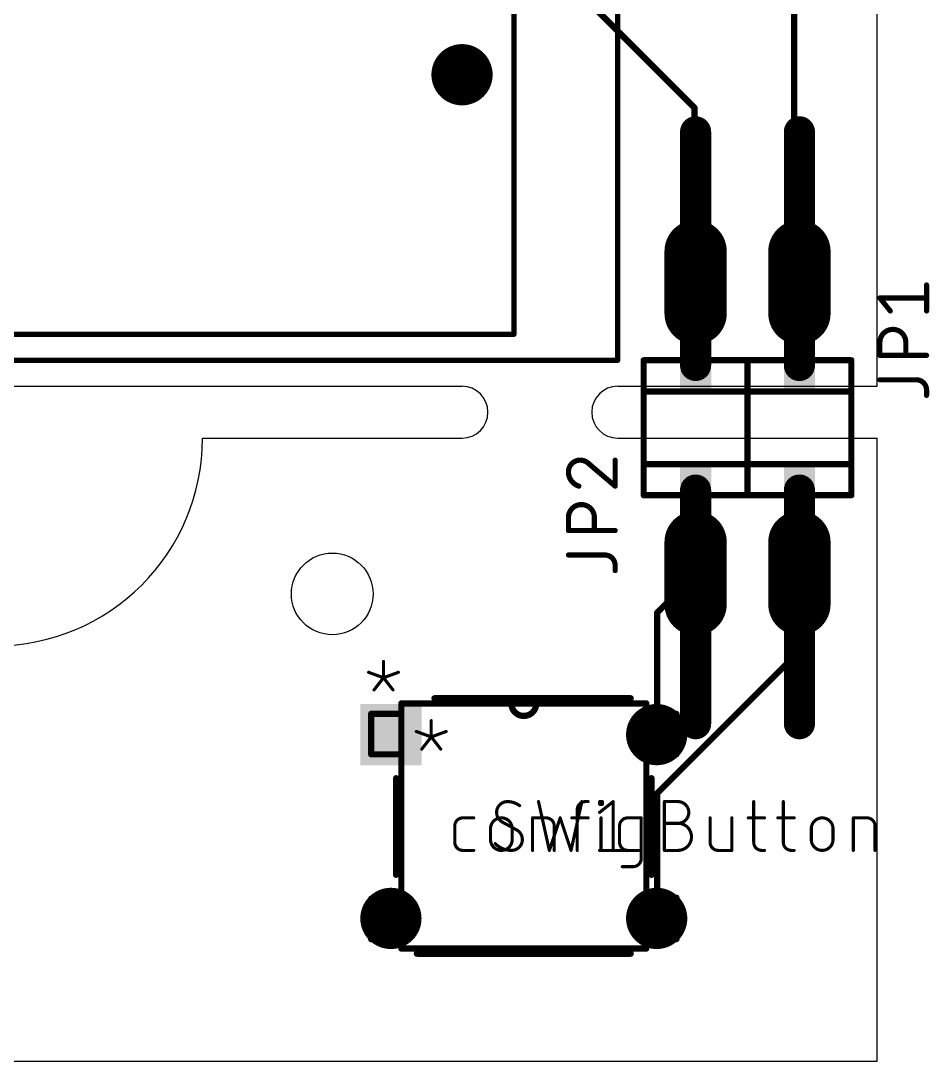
# Model space of a CAD drawing. Extents: x 0 to 1.75, y 0 to 2.95.
# Drawn here: x 0.875 to 1.75, y 0 to 1.002 of the extents above; entities that cross this region are included whole.
import ezdxf

# ---------------------------------------------------------------- set-up
doc = ezdxf.new("R2010")
doc.units = 0
for name, color, linetype in [('1', 12, 'CONTINUOUS'), ('16', 132, 'CONTINUOUS'), ('17', 110, 'CONTINUOUS'), ('20', 31, 'CONTINUOUS'), ('21', 253, 'CONTINUOUS'), ('23', 53, 'CONTINUOUS'), ('25', 253, 'CONTINUOUS'), ('51', 253, 'CONTINUOUS')]:
    doc.layers.add(name, color=color, linetype=linetype)

# ---------------------------------------------------------------- blocks, each defined once
blk = doc.blocks.new('RECT')
blk.add_solid([(-0.5, -0.5), (0.5, -0.5), (-0.5, 0.5), (0.5, 0.5)])
blk = doc.blocks.new('LONGP100')
at = {"const_width": 1}
blk.add_lwpolyline([(-0.5, 0), (0.5, 0)], dxfattribs=at)
at = {"const_width": 0.5}
for points in [[(-0.5, 0.25, 1), (-0.5, -0.25)], [(0.5, -0.25, 1), (0.5, 0.25)]]:
    blk.add_lwpolyline(points, format="xyb", dxfattribs=at)
blk = doc.blocks.new('SQUAREP')
blk.add_solid([(-0.5, -0.5), (0.5, -0.5), (-0.5, 0.5), (0.5, 0.5)])
blk = doc.blocks.new('ROUNDP')
at = {"const_width": 0.5}
blk.add_lwpolyline([(0, -0.25, 1), (0, 0.25, 1), (0, -0.25)], format="xyb", dxfattribs=at)

msp = doc.modelspace()

# ---------------------------------------------------------------- linework, layer by layer
at = {"layer": '1', "const_width": 0.006}
for points in [[(1.62, 1.128), (1.62, 0.75)], [(1.62, 0.75), (1.625, 0.75)], [(1.524, 0.468), (1.488, 0.432)], [(1.524, 0.468), (1.525, 0.47)], [(1.62, 0.468), (1.625, 0.47)], [(1.62, 0.468), (1.62, 0.39)], [(1.488, 0.432), (1.488, 0.318)], [(1.62, 0.39), (1.488, 0.258)], [(1.488, 0.318), (1.4875, 0.3145)], [(1.488, 0.258), (1.488, 0.138)], [(1.488, 0.138), (1.4875, 0.1375)]]:
    msp.add_lwpolyline(points, dxfattribs=at)
at = {"layer": '1', "const_width": 0.003}
for points in [[(1.62, 0.7515, 1), (1.62, 0.7485)], [(1.6185, 0.75, 1), (1.6215, 0.75)], [(1.625, 0.7485, 1), (1.625, 0.7515)], [(1.525061, 0.466939, 1), (1.522939, 0.469061)], [(1.526342, 0.469329, 1), (1.523658, 0.470671)], [(1.6215, 0.468, 1), (1.6185, 0.468)], [(1.625557, 0.468607, 1), (1.624443, 0.471393)], [(1.522658, 0.468671, 1), (1.525342, 0.467329)], [(1.619443, 0.469393, 1), (1.620557, 0.466607)], [(1.4895, 0.432, 1), (1.4865, 0.432)], [(1.486939, 0.433061, 1), (1.489061, 0.430939)], [(1.6185, 0.39, 1), (1.6215, 0.39)], [(1.621061, 0.388939, 1), (1.618939, 0.391061)], [(1.489485, 0.317788, 1), (1.486515, 0.318212)], [(1.486015, 0.314712, 1), (1.488985, 0.314288)], [(1.4865, 0.318, 1), (1.4895, 0.318)], [(1.4895, 0.258, 1), (1.4865, 0.258)], [(1.486939, 0.259061, 1), (1.489061, 0.256939)], [(1.489061, 0.136939, 1), (1.486939, 0.139061)], [(1.486439, 0.138561, 1), (1.488561, 0.136439)], [(1.4865, 0.138, 1), (1.4895, 0.138)]]:
    msp.add_lwpolyline(points, format="xyb", dxfattribs=at)
at = {"layer": '16', "const_width": 0.006}
for points in [[(1.344, 1.098), (1.524, 0.918)], [(1.524, 0.918), (1.524, 0.75)], [(1.524, 0.75), (1.525, 0.75)]]:
    msp.add_lwpolyline(points, dxfattribs=at)
at = {"layer": '16', "const_width": 0.003}
for points in [[(1.5255, 0.918, 1), (1.5225, 0.918)], [(1.522939, 0.916939, 1), (1.525061, 0.919061)], [(1.524, 0.7515, 1), (1.524, 0.7485)], [(1.5225, 0.75, 1), (1.5255, 0.75)], [(1.525, 0.7485, 1), (1.525, 0.7515)]]:
    msp.add_lwpolyline(points, format="xyb", dxfattribs=at)
at = {"layer": '20'}
for p, q in [((1.7, 0.65), (1.7, 2.95)), ((0.4, 0.65), (1.3, 0.65)), ((1.45, 0.65), (1.7, 0.65)), ((1.05, 0.6), (1.3, 0.6)), ((1.45, 0.6), (1.7, 0.6)), ((1.7, 0), (1.7, 0.6)), ((0, 0), (1.7, 0))]:
    msp.add_line(p, q, dxfattribs=at)
msp.add_circle((1.175, 0.45), 0.03937, dxfattribs=at)
for centre, radius, start, end in [((1.3, 0.625), 0.025, 270, 90), ((1.45, 0.625), 0.025, 90, 270), ((0.85, 0.6), 0.2, 180, 0)]:
    msp.add_arc(centre, radius, start, end, dxfattribs=at)
at = {"layer": '21'}
for points, const_width in [([(1.45, 2.925), (1.45, 0.675)], 0.005), ([(1.35, 2.6), (1.35, 0.7)], 0.005), ([(1.525, 0.895), (1.525, 0.67)], 0.03), ([(1.625, 0.895), (1.625, 0.67)], 0.03), ([(1.35, 0.7), (0.35, 0.7)], 0.005), ([(1.45, 0.675), (0.25, 0.675)], 0.005), ([(1.575, 0.675), (1.475, 0.675)], 0.006), ([(1.475, 0.675), (1.475, 0.575)], 0.006), ([(1.675, 0.675), (1.575, 0.675)], 0.006), ([(1.575, 0.675), (1.575, 0.575)], 0.006), ([(1.675, 0.575), (1.675, 0.675)], 0.006), ([(1.575, 0.645), (1.475, 0.645)], 0.006), ([(1.475, 0.645), (1.475, 0.545)], 0.006), ([(1.575, 0.545), (1.575, 0.645)], 0.006), ([(1.675, 0.645), (1.575, 0.645)], 0.006), ([(1.675, 0.545), (1.675, 0.645)], 0.006), ([(1.475, 0.575), (1.575, 0.575)], 0.006), ([(1.575, 0.575), (1.675, 0.575)], 0.006), ([(1.525, 0.325), (1.525, 0.55)], 0.03), ([(1.625, 0.325), (1.625, 0.55)], 0.03), ([(1.475, 0.545), (1.575, 0.545)], 0.006), ([(1.575, 0.545), (1.675, 0.545)], 0.006), ([(1.224361, 0.384944), (1.224361, 0.369278)], 0.003), ([(1.224361, 0.369278), (1.21, 0.3745)], 0.003), ([(1.215222, 0.357528), (1.224361, 0.369278)], 0.003), ([(1.224361, 0.369278), (1.238722, 0.3745)], 0.003), ([(1.224361, 0.369278), (1.2335, 0.357528)], 0.003), ([(1.4625, 0.3495), (1.2735, 0.3495)], 0.006), ([(1.2365, 0.2725), (1.2365, 0.1795)], 0.006), ([(1.4825, 0.1795), (1.4825, 0.2725)], 0.006), ([(1.418821, 0.25), (1.421432, 0.25)], 0.003), ([(1.432593, 0.247389), (1.432593, 0.25)], 0.003), ([(1.432593, 0.25), (1.435204, 0.25)], 0.003), ([(1.435204, 0.25), (1.435204, 0.247389)], 0.003), ([(1.494926, 0.203), (1.494926, 0.25)], 0.003), ([(1.494926, 0.25), (1.507981, 0.25)], 0.003), ([(1.580969, 0.25), (1.580969, 0.210833)], 0.003), ([(1.609469, 0.25), (1.609469, 0.210833)], 0.003), ([(1.410987, 0.203), (1.410987, 0.242167)], 0.003), ([(1.435204, 0.247389), (1.432593, 0.247389)], 0.003), ([(1.300833, 0.234333), (1.311278, 0.234333)], 0.003), ([(1.367954, 0.203), (1.367954, 0.234333)], 0.003), ([(1.367954, 0.234333), (1.38101, 0.234333)], 0.003), ([(1.405765, 0.234333), (1.421432, 0.234333)], 0.003), ([(1.433898, 0.203), (1.433898, 0.234333)], 0.003), ([(1.459584, 0.234333), (1.47264, 0.234333)], 0.003), ([(1.47264, 0.234333), (1.47264, 0.195167)], 0.003), ([(1.494926, 0.229111), (1.507981, 0.229111)], 0.003), ([(1.538954, 0.234333), (1.538954, 0.210833)], 0.003), ([(1.559843, 0.203), (1.559843, 0.234333)], 0.003), ([(1.575747, 0.234333), (1.591413, 0.234333)], 0.003), ([(1.604246, 0.234333), (1.619913, 0.234333)], 0.003), ([(1.676953, 0.203), (1.676953, 0.234333)], 0.003), ([(1.676953, 0.234333), (1.690009, 0.234333)], 0.003), ([(1.293, 0.210833), (1.293, 0.2265)], 0.003), ([(1.327454, 0.213444), (1.327454, 0.223889)], 0.003), ([(1.348343, 0.223889), (1.348343, 0.213444)], 0.003), ([(1.388843, 0.2265), (1.388843, 0.203)], 0.003), ([(1.451751, 0.210833), (1.451751, 0.2265)], 0.003), ([(1.636453, 0.213444), (1.636453, 0.223889)], 0.003), ([(1.657342, 0.223889), (1.657342, 0.213444)], 0.003), ([(1.697842, 0.2265), (1.697842, 0.203)], 0.003), ([(1.311278, 0.203), (1.300833, 0.203)], 0.003), ([(1.47264, 0.203), (1.459584, 0.203)], 0.003), ([(1.507981, 0.203), (1.494926, 0.203)], 0.003), ([(1.546787, 0.203), (1.559843, 0.203)], 0.003), ([(1.588802, 0.203), (1.591413, 0.203)], 0.003), ([(1.617302, 0.203), (1.619913, 0.203)], 0.003), ([(1.464806, 0.187333), (1.454362, 0.187333)], 0.003), ([(1.2565, 0.1035), (1.4625, 0.1035)], 0.006)]:
    msp.add_lwpolyline(points, dxfattribs=dict(at, const_width=const_width))
for points, const_width in [([(1.5325, 0.895, 1), (1.5175, 0.895)], 0.015), ([(1.6325, 0.895, 1), (1.6175, 0.895)], 0.015), ([(1.35, 0.69875, 1), (1.35, 0.70125)], 0.0025), ([(1.34875, 0.7, 1), (1.35125, 0.7)], 0.0025), ([(1.44875, 0.675, 1), (1.45125, 0.675)], 0.0025), ([(1.45, 0.67375, 1), (1.45, 0.67625)], 0.0025), ([(1.475, 0.6765, 1), (1.475, 0.6735)], 0.003), ([(1.4765, 0.675, 1), (1.4735, 0.675)], 0.003), ([(1.5175, 0.67, 1), (1.5325, 0.67)], 0.015), ([(1.575, 0.6765, 1), (1.575, 0.6735)], 0.003), ([(1.5765, 0.675, 1), (1.5735, 0.675)], 0.003), ([(1.575, 0.6735, 1), (1.575, 0.6765)], 0.003), ([(1.6175, 0.67, 1), (1.6325, 0.67)], 0.015), ([(1.6765, 0.675, 1), (1.6735, 0.675)], 0.003), ([(1.675, 0.6735, 1), (1.675, 0.6765)], 0.003), ([(1.475, 0.6465, 1), (1.475, 0.6435)], 0.003), ([(1.4765, 0.645, 1), (1.4735, 0.645)], 0.003), ([(1.5765, 0.645, 1), (1.5735, 0.645)], 0.003), ([(1.575, 0.6465, 1), (1.575, 0.6435)], 0.003), ([(1.575, 0.6435, 1), (1.575, 0.6465)], 0.003), ([(1.6765, 0.645, 1), (1.6735, 0.645)], 0.003), ([(1.675, 0.6435, 1), (1.675, 0.6465)], 0.003), ([(1.475, 0.5765, 1), (1.475, 0.5735)], 0.003), ([(1.4735, 0.575, 1), (1.4765, 0.575)], 0.003), ([(1.575, 0.5765, 1), (1.575, 0.5735)], 0.003), ([(1.5735, 0.575, 1), (1.5765, 0.575)], 0.003), ([(1.575, 0.5735, 1), (1.575, 0.5765)], 0.003), ([(1.6735, 0.575, 1), (1.6765, 0.575)], 0.003), ([(1.675, 0.5735, 1), (1.675, 0.5765)], 0.003), ([(1.5325, 0.55, 1), (1.5175, 0.55)], 0.015), ([(1.6325, 0.55, 1), (1.6175, 0.55)], 0.015), ([(1.475, 0.5465, 1), (1.475, 0.5435)], 0.003), ([(1.4735, 0.545, 1), (1.4765, 0.545)], 0.003), ([(1.575, 0.5465, 1), (1.575, 0.5435)], 0.003), ([(1.5735, 0.545, 1), (1.5765, 0.545)], 0.003), ([(1.575, 0.5435, 1), (1.575, 0.5465)], 0.003), ([(1.6735, 0.545, 1), (1.6765, 0.545)], 0.003), ([(1.675, 0.5435, 1), (1.675, 0.5465)], 0.003), ([(1.225111, 0.384944, 1), (1.223611, 0.384944)], 0.0015), ([(1.210256, 0.375205, 1), (1.209744, 0.373795)], 0.0015), ([(1.224953, 0.369738, 1), (1.223769, 0.368817)], 0.0015), ([(1.224105, 0.369983, 1), (1.224617, 0.368573)], 0.0015), ([(1.224953, 0.368817, 1), (1.223769, 0.369738)], 0.0015), ([(1.224105, 0.368573, 1), (1.224617, 0.369983)], 0.0015), ([(1.238979, 0.373795, 1), (1.238466, 0.375205)], 0.0015), ([(1.223611, 0.369278, 1), (1.225111, 0.369278)], 0.0015), ([(1.21463, 0.357988, 1), (1.215814, 0.357067)], 0.0015), ([(1.232908, 0.357067, 1), (1.234092, 0.357988)], 0.0015), ([(1.2735, 0.351, 1), (1.2735, 0.348)], 0.003), ([(1.4625, 0.348, 1), (1.4625, 0.351)], 0.003), ([(1.5175, 0.325, 1), (1.5325, 0.325)], 0.015), ([(1.6175, 0.325, 1), (1.6325, 0.325)], 0.015), ([(1.238, 0.2725, 1), (1.235, 0.2725)], 0.003), ([(1.484, 0.2725, 1), (1.481, 0.2725)], 0.003), ([(1.418821, 0.25, 0.414209), (1.410987, 0.242167)], 0.003), ([(1.418821, 0.25075, 1), (1.418821, 0.24925)], 0.0015), ([(1.418821, 0.24925, 1), (1.418821, 0.25075)], 0.0015), ([(1.421432, 0.24925, 1), (1.421432, 0.25075)], 0.0015), ([(1.433343, 0.25, 1), (1.431843, 0.25)], 0.0015), ([(1.432593, 0.25075, 1), (1.432593, 0.24925)], 0.0015), ([(1.435954, 0.25, 1), (1.434454, 0.25)], 0.0015), ([(1.435204, 0.24925, 1), (1.435204, 0.25075)], 0.0015), ([(1.495676, 0.25, 1), (1.494176, 0.25)], 0.0015), ([(1.494926, 0.25075, 1), (1.494926, 0.24925)], 0.0015), ([(1.507981, 0.229111, 1), (1.507981, 0.25)], 0.003), ([(1.507981, 0.25075, 1), (1.507981, 0.24925)], 0.0015), ([(1.507981, 0.24925, 1), (1.507981, 0.25075)], 0.0015), ([(1.581719, 0.25, 1), (1.580219, 0.25)], 0.0015), ([(1.610219, 0.25, 1), (1.608719, 0.25)], 0.0015), ([(1.411737, 0.242167, 1), (1.410237, 0.242167)], 0.0015), ([(1.410237, 0.242167, 1), (1.411737, 0.242167)], 0.0015), ([(1.432593, 0.248139, 1), (1.432593, 0.246639)], 0.0015), ([(1.431843, 0.247389, 1), (1.433343, 0.247389)], 0.0015), ([(1.434454, 0.247389, 1), (1.435954, 0.247389)], 0.0015), ([(1.435204, 0.246639, 1), (1.435204, 0.248139)], 0.0015), ([(1.300833, 0.234333, 0.414218), (1.293, 0.2265)], 0.003), ([(1.300833, 0.235083, 1), (1.300833, 0.233583)], 0.0015), ([(1.300833, 0.233583, 1), (1.300833, 0.235083)], 0.0015), ([(1.311278, 0.233583, 1), (1.311278, 0.235083)], 0.0015), ([(1.348343, 0.223889, 1), (1.327454, 0.223889)], 0.003), ([(1.368704, 0.234333, 1), (1.367204, 0.234333)], 0.0015), ([(1.367954, 0.235083, 1), (1.367954, 0.233583)], 0.0015), ([(1.388843, 0.2265, 0.414214), (1.38101, 0.234333)], 0.003), ([(1.38101, 0.235083, 1), (1.38101, 0.233583)], 0.0015), ([(1.38101, 0.233583, 1), (1.38101, 0.235083)], 0.0015), ([(1.405765, 0.235083, 1), (1.405765, 0.233583)], 0.0015), ([(1.421432, 0.233583, 1), (1.421432, 0.235083)], 0.0015), ([(1.434648, 0.234333, 1), (1.433148, 0.234333)], 0.0015), ([(1.459584, 0.234333, 0.414218), (1.451751, 0.2265)], 0.003), ([(1.459584, 0.235083, 1), (1.459584, 0.233583)], 0.0015), ([(1.459584, 0.233583, 1), (1.459584, 0.235083)], 0.0015), ([(1.47339, 0.234333, 1), (1.47189, 0.234333)], 0.0015), ([(1.47264, 0.233583, 1), (1.47264, 0.235083)], 0.0015), ([(1.494926, 0.229861, 1), (1.494926, 0.228361)], 0.0015), ([(1.507981, 0.203, 1), (1.507981, 0.229111)], 0.003), ([(1.507981, 0.229861, 1), (1.507981, 0.228361)], 0.0015), ([(1.507981, 0.229861, 1), (1.507981, 0.228361)], 0.0015), ([(1.507981, 0.228361, 1), (1.507981, 0.229861)], 0.0015), ([(1.539704, 0.234333, 1), (1.538204, 0.234333)], 0.0015), ([(1.560593, 0.234333, 1), (1.559093, 0.234333)], 0.0015), ([(1.575747, 0.235083, 1), (1.575747, 0.233583)], 0.0015), ([(1.591413, 0.233583, 1), (1.591413, 0.235083)], 0.0015), ([(1.604246, 0.235083, 1), (1.604246, 0.233583)], 0.0015), ([(1.619913, 0.233583, 1), (1.619913, 0.235083)], 0.0015), ([(1.657342, 0.223889, 1), (1.636453, 0.223889)], 0.003), ([(1.677703, 0.234333, 1), (1.676203, 0.234333)], 0.0015), ([(1.676953, 0.235083, 1), (1.676953, 0.233583)], 0.0015), ([(1.697842, 0.2265, 0.414214), (1.690009, 0.234333)], 0.003), ([(1.690009, 0.235083, 1), (1.690009, 0.233583)], 0.0015), ([(1.690009, 0.233583, 1), (1.690009, 0.235083)], 0.0015), ([(1.29375, 0.2265, 1), (1.29225, 0.2265)], 0.0015), ([(1.29225, 0.2265, 1), (1.29375, 0.2265)], 0.0015), ([(1.328204, 0.223889, 1), (1.326704, 0.223889)], 0.0015), ([(1.326704, 0.223889, 1), (1.328204, 0.223889)], 0.0015), ([(1.349093, 0.223889, 1), (1.347593, 0.223889)], 0.0015), ([(1.347593, 0.223889, 1), (1.349093, 0.223889)], 0.0015), ([(1.389593, 0.2265, 1), (1.388093, 0.2265)], 0.0015), ([(1.388093, 0.2265, 1), (1.389593, 0.2265)], 0.0015), ([(1.452501, 0.2265, 1), (1.451001, 0.2265)], 0.0015), ([(1.451001, 0.2265, 1), (1.452501, 0.2265)], 0.0015), ([(1.637203, 0.223889, 1), (1.635703, 0.223889)], 0.0015), ([(1.635703, 0.223889, 1), (1.637203, 0.223889)], 0.0015), ([(1.658092, 0.223889, 1), (1.656592, 0.223889)], 0.0015), ([(1.656592, 0.223889, 1), (1.658092, 0.223889)], 0.0015), ([(1.698592, 0.2265, 1), (1.697092, 0.2265)], 0.0015), ([(1.697092, 0.2265, 1), (1.698592, 0.2265)], 0.0015), ([(1.293, 0.210833, 0.414214), (1.300833, 0.203)], 0.003), ([(1.29375, 0.210833, 1), (1.29225, 0.210833)], 0.0015), ([(1.29225, 0.210833, 1), (1.29375, 0.210833)], 0.0015), ([(1.327454, 0.213444, 1), (1.348343, 0.213444)], 0.003), ([(1.328204, 0.213444, 1), (1.326704, 0.213444)], 0.0015), ([(1.326704, 0.213444, 1), (1.328204, 0.213444)], 0.0015), ([(1.349093, 0.213444, 1), (1.347593, 0.213444)], 0.0015), ([(1.347593, 0.213444, 1), (1.349093, 0.213444)], 0.0015), ([(1.451751, 0.210833, 0.414214), (1.459584, 0.203)], 0.003), ([(1.452501, 0.210833, 1), (1.451001, 0.210833)], 0.0015), ([(1.451001, 0.210833, 1), (1.452501, 0.210833)], 0.0015), ([(1.538954, 0.210833, 0.414214), (1.546787, 0.203)], 0.003), ([(1.539704, 0.210833, 1), (1.538204, 0.210833)], 0.0015), ([(1.538204, 0.210833, 1), (1.539704, 0.210833)], 0.0015), ([(1.580969, 0.210833, 0.414214), (1.588802, 0.203)], 0.003), ([(1.581719, 0.210833, 1), (1.580219, 0.210833)], 0.0015), ([(1.580219, 0.210833, 1), (1.581719, 0.210833)], 0.0015), ([(1.609469, 0.210833, 0.414214), (1.617302, 0.203)], 0.003), ([(1.610219, 0.210833, 1), (1.608719, 0.210833)], 0.0015), ([(1.608719, 0.210833, 1), (1.610219, 0.210833)], 0.0015), ([(1.636453, 0.213444, 1), (1.657342, 0.213444)], 0.003), ([(1.637203, 0.213444, 1), (1.635703, 0.213444)], 0.0015), ([(1.635703, 0.213444, 1), (1.637203, 0.213444)], 0.0015), ([(1.658092, 0.213444, 1), (1.656592, 0.213444)], 0.0015), ([(1.656592, 0.213444, 1), (1.658092, 0.213444)], 0.0015), ([(1.300833, 0.20375, 1), (1.300833, 0.20225)], 0.0015), ([(1.300833, 0.20225, 1), (1.300833, 0.20375)], 0.0015), ([(1.311278, 0.20225, 1), (1.311278, 0.20375)], 0.0015), ([(1.367204, 0.203, 1), (1.368704, 0.203)], 0.0015), ([(1.388093, 0.203, 1), (1.389593, 0.203)], 0.0015), ([(1.410237, 0.203, 1), (1.411737, 0.203)], 0.0015), ([(1.433148, 0.203, 1), (1.434648, 0.203)], 0.0015), ([(1.459584, 0.20375, 1), (1.459584, 0.20225)], 0.0015), ([(1.459584, 0.20225, 1), (1.459584, 0.20375)], 0.0015), ([(1.47264, 0.20225, 1), (1.47264, 0.20375)], 0.0015), ([(1.494926, 0.20375, 1), (1.494926, 0.20225)], 0.0015), ([(1.494176, 0.203, 1), (1.495676, 0.203)], 0.0015), ([(1.507981, 0.20375, 1), (1.507981, 0.20225)], 0.0015), ([(1.507981, 0.20225, 1), (1.507981, 0.20375)], 0.0015), ([(1.546787, 0.20375, 1), (1.546787, 0.20225)], 0.0015), ([(1.546787, 0.20225, 1), (1.546787, 0.20375)], 0.0015), ([(1.559093, 0.203, 1), (1.560593, 0.203)], 0.0015), ([(1.559843, 0.20225, 1), (1.559843, 0.20375)], 0.0015), ([(1.588802, 0.20375, 1), (1.588802, 0.20225)], 0.0015), ([(1.588802, 0.20225, 1), (1.588802, 0.20375)], 0.0015), ([(1.591413, 0.20225, 1), (1.591413, 0.20375)], 0.0015), ([(1.617302, 0.20375, 1), (1.617302, 0.20225)], 0.0015), ([(1.617302, 0.20225, 1), (1.617302, 0.20375)], 0.0015), ([(1.619913, 0.20225, 1), (1.619913, 0.20375)], 0.0015), ([(1.676203, 0.203, 1), (1.677703, 0.203)], 0.0015), ([(1.697092, 0.203, 1), (1.698592, 0.203)], 0.0015), ([(1.464806, 0.187333, 0.414209), (1.47264, 0.195167)], 0.003), ([(1.47339, 0.195167, 1), (1.47189, 0.195167)], 0.0015), ([(1.47189, 0.195167, 1), (1.47339, 0.195167)], 0.0015), ([(1.235, 0.1795, 1), (1.238, 0.1795)], 0.003), ([(1.454362, 0.188083, 1), (1.454362, 0.186583)], 0.0015), ([(1.464806, 0.188083, 1), (1.464806, 0.186583)], 0.0015), ([(1.464806, 0.186583, 1), (1.464806, 0.188083)], 0.0015), ([(1.481, 0.1795, 1), (1.484, 0.1795)], 0.003), ([(1.2565, 0.105, 1), (1.2565, 0.102)], 0.003), ([(1.4625, 0.102, 1), (1.4625, 0.105)], 0.003)]:
    msp.add_lwpolyline(points, format="xyb", dxfattribs=dict(at, const_width=const_width))
at = {"layer": '23'}
for p in [(1.575, 0.62), (1.575, 0.6), (1.4875, 0.1375)]:
    msp.add_point(p, dxfattribs=at)
at = {"layer": '25'}
for points, const_width in [([(1.7475, 0.7225), (1.7475, 0.7475)], 0.005), ([(1.7125, 0.7225), (1.7025, 0.735)], 0.005), ([(1.7025, 0.735), (1.7475, 0.735)], 0.005), ([(1.7025, 0.67975), (1.7025, 0.69225)], 0.005), ([(1.7275, 0.69225), (1.7275, 0.67975)], 0.005), ([(1.7475, 0.67975), (1.7025, 0.67975)], 0.005), ([(1.7025, 0.656206), (1.7375, 0.656206)], 0.005), ([(1.7475, 0.646206), (1.7475, 0.641206)], 0.005), ([(1.4475, 0.553794), (1.4475, 0.578794)], 0.005), ([(1.4225, 0.575044), (1.4475, 0.553794)], 0.005), ([(1.4025, 0.511044), (1.4025, 0.523544)], 0.005), ([(1.4275, 0.523544), (1.4275, 0.511044)], 0.005), ([(1.4475, 0.511044), (1.4025, 0.511044)], 0.005), ([(1.4025, 0.4875), (1.4375, 0.4875)], 0.005), ([(1.4475, 0.4775), (1.4475, 0.4725)], 0.005), ([(1.373667, 0.25), (1.384111, 0.203)], 0.003), ([(1.405, 0.203), (1.415444, 0.25)], 0.003), ([(1.4325, 0.239555), (1.445555, 0.25)], 0.003), ([(1.445555, 0.25), (1.445555, 0.203)], 0.003), ([(1.352889, 0.222583), (1.338528, 0.230417)], 0.003), ([(1.384111, 0.203), (1.394555, 0.234333)], 0.003), ([(1.394555, 0.234333), (1.405, 0.203)], 0.003), ([(1.4325, 0.203), (1.458611, 0.203)], 0.003)]:
    msp.add_lwpolyline(points, dxfattribs=dict(at, const_width=const_width))
for points, const_width in [([(1.74875, 0.7475, 1), (1.74625, 0.7475)], 0.0025), ([(1.703476, 0.735781, 1), (1.701524, 0.734219)], 0.0025), ([(1.7025, 0.73625, 1), (1.7025, 0.73375)], 0.0025), ([(1.7475, 0.73375, 1), (1.7475, 0.73625)], 0.0025), ([(1.711524, 0.721719, 1), (1.713476, 0.723281)], 0.0025), ([(1.74625, 0.7225, 1), (1.74875, 0.7225)], 0.0025), ([(1.7275, 0.69225, 1), (1.7025, 0.69225)], 0.005), ([(1.70375, 0.69225, 1), (1.70125, 0.69225)], 0.0025), ([(1.70125, 0.69225, 1), (1.70375, 0.69225)], 0.0025), ([(1.72875, 0.69225, 1), (1.72625, 0.69225)], 0.0025), ([(1.72625, 0.69225, 1), (1.72875, 0.69225)], 0.0025), ([(1.7025, 0.681, 1), (1.7025, 0.6785)], 0.0025), ([(1.7475, 0.6785, 1), (1.7475, 0.681)], 0.0025), ([(1.70125, 0.67975, 1), (1.70375, 0.67975)], 0.0025), ([(1.72625, 0.67975, 1), (1.72875, 0.67975)], 0.0025), ([(1.7025, 0.657456, 1), (1.7025, 0.654956)], 0.0025), ([(1.7475, 0.646206, 0.414214), (1.7375, 0.656206)], 0.005), ([(1.7375, 0.657456, 1), (1.7375, 0.654956)], 0.0025), ([(1.7375, 0.654956, 1), (1.7375, 0.657456)], 0.0025), ([(1.74875, 0.646206, 1), (1.74625, 0.646206)], 0.0025), ([(1.74625, 0.646206, 1), (1.74875, 0.646206)], 0.0025), ([(1.74625, 0.641206, 1), (1.74875, 0.641206)], 0.0025), ([(1.41375, 0.578794, 0.414214), (1.4025, 0.567544)], 0.005), ([(1.4225, 0.575044, 0.205258), (1.41375, 0.578794)], 0.005), ([(1.41375, 0.580044, 1), (1.41375, 0.577544)], 0.0025), ([(1.41375, 0.577544, 1), (1.41375, 0.580044)], 0.0025), ([(1.44875, 0.578794, 1), (1.44625, 0.578794)], 0.0025), ([(1.42331, 0.575996, 1), (1.42169, 0.574092)], 0.0025), ([(1.421595, 0.574182, 1), (1.423405, 0.575906)], 0.0025), ([(1.4025, 0.567544, 0.325184), (1.4125, 0.553794)], 0.005), ([(1.40375, 0.567544, 1), (1.40125, 0.567544)], 0.0025), ([(1.40125, 0.567544, 1), (1.40375, 0.567544)], 0.0025), ([(1.412115, 0.552605, 1), (1.412885, 0.554983)], 0.0025), ([(1.44625, 0.553794, 1), (1.44875, 0.553794)], 0.0025), ([(1.44669, 0.552842, 1), (1.44831, 0.554746)], 0.0025), ([(1.4275, 0.523544, 1), (1.4025, 0.523544)], 0.005), ([(1.40375, 0.523544, 1), (1.40125, 0.523544)], 0.0025), ([(1.40125, 0.523544, 1), (1.40375, 0.523544)], 0.0025), ([(1.42875, 0.523544, 1), (1.42625, 0.523544)], 0.0025), ([(1.42625, 0.523544, 1), (1.42875, 0.523544)], 0.0025), ([(1.4025, 0.512294, 1), (1.4025, 0.509794)], 0.0025), ([(1.40125, 0.511044, 1), (1.40375, 0.511044)], 0.0025), ([(1.42625, 0.511044, 1), (1.42875, 0.511044)], 0.0025), ([(1.4475, 0.509794, 1), (1.4475, 0.512294)], 0.0025), ([(1.4025, 0.48875, 1), (1.4025, 0.48625)], 0.0025), ([(1.4475, 0.4775, 0.414214), (1.4375, 0.4875)], 0.005), ([(1.4375, 0.48875, 1), (1.4375, 0.48625)], 0.0025), ([(1.4375, 0.48625, 1), (1.4375, 0.48875)], 0.0025), ([(1.44875, 0.4775, 1), (1.44625, 0.4775)], 0.0025), ([(1.44625, 0.4775, 1), (1.44875, 0.4775)], 0.0025), ([(1.44625, 0.4725, 1), (1.44875, 0.4725)], 0.0025), ([(1.34375, 0.25, 0.414217), (1.333305, 0.239555)], 0.003), ([(1.3555, 0.246083, 0.162273), (1.34375, 0.25)], 0.003), ([(1.34375, 0.25075, 1), (1.34375, 0.24925)], 0.0015), ([(1.34375, 0.24925, 1), (1.34375, 0.25075)], 0.0015), ([(1.374399, 0.250163, 1), (1.372934, 0.249837)], 0.0015), ([(1.416176, 0.249837, 1), (1.414712, 0.250163)], 0.0015), ([(1.446305, 0.25, 1), (1.444805, 0.25)], 0.0015), ([(1.446024, 0.249414, 1), (1.445087, 0.250586)], 0.0015), ([(1.333305, 0.239555, 0.265561), (1.338528, 0.230417)], 0.003), ([(1.334055, 0.239555, 1), (1.332555, 0.239555)], 0.0015), ([(1.35505, 0.245483, 1), (1.35595, 0.246683)], 0.0015), ([(1.432031, 0.240141, 1), (1.432968, 0.23897)], 0.0015), ([(1.332555, 0.239555, 1), (1.334055, 0.239555)], 0.0015), ([(1.338887, 0.231075, 1), (1.338169, 0.229758)], 0.0015), ([(1.338147, 0.22977, 1), (1.338908, 0.231063)], 0.0015), ([(1.395267, 0.23457, 1), (1.393844, 0.234096)], 0.0015), ([(1.395267, 0.234096, 1), (1.393844, 0.23457)], 0.0015), ([(1.358111, 0.213444, 0.265569), (1.352889, 0.222583)], 0.003), ([(1.35327, 0.223229, 1), (1.352508, 0.221937)], 0.0015), ([(1.35253, 0.221925, 1), (1.353248, 0.223242)], 0.0015), ([(1.332, 0.209528, 0.199999), (1.347667, 0.203)], 0.003), ([(1.332533, 0.210056, 1), (1.331467, 0.209)], 0.0015), ([(1.347667, 0.203, 0.414214), (1.358111, 0.213444)], 0.003), ([(1.358861, 0.213444, 1), (1.357361, 0.213444)], 0.0015), ([(1.357361, 0.213444, 1), (1.358861, 0.213444)], 0.0015), ([(1.347667, 0.20375, 1), (1.347667, 0.20225)], 0.0015), ([(1.347667, 0.20225, 1), (1.347667, 0.20375)], 0.0015), ([(1.383399, 0.203237, 1), (1.384822, 0.202763)], 0.0015), ([(1.383379, 0.202837, 1), (1.384843, 0.203163)], 0.0015), ([(1.404268, 0.203163, 1), (1.405732, 0.202837)], 0.0015), ([(1.404288, 0.202763, 1), (1.405711, 0.203237)], 0.0015), ([(1.4325, 0.20375, 1), (1.4325, 0.20225)], 0.0015), ([(1.444805, 0.203, 1), (1.446305, 0.203)], 0.0015), ([(1.458611, 0.20225, 1), (1.458611, 0.20375)], 0.0015)]:
    msp.add_lwpolyline(points, format="xyb", dxfattribs=dict(at, const_width=const_width))
at = {"layer": '51'}
for points, const_width in [([(1.3475, 0.3445), (1.2415, 0.3445)], 0.006), ([(1.2415, 0.3445), (1.2415, 0.1085)], 0.006), ([(1.3715, 0.3445), (1.3475, 0.3445)], 0.006), ([(1.4775, 0.3445), (1.3715, 0.3445)], 0.006), ([(1.4775, 0.1085), (1.4775, 0.3445)], 0.006), ([(1.2415, 0.3345), (1.2125, 0.3345)], 0.006), ([(1.2125, 0.3345), (1.2125, 0.2955)], 0.006), ([(1.2415, 0.2955), (1.2415, 0.3345)], 0.006), ([(1.4775, 0.3345), (1.4775, 0.2955)], 0.006), ([(1.5065, 0.3345), (1.4775, 0.3345)], 0.006), ([(1.5065, 0.2955), (1.5065, 0.3345)], 0.006), ([(1.270361, 0.327944), (1.270361, 0.312278)], 0.003), ([(1.270361, 0.312278), (1.256, 0.3175)], 0.003), ([(1.261222, 0.300528), (1.270361, 0.312278)], 0.003), ([(1.270361, 0.312278), (1.284722, 0.3175)], 0.003), ([(1.270361, 0.312278), (1.2795, 0.300528)], 0.003), ([(1.2125, 0.2955), (1.2415, 0.2955)], 0.006), ([(1.4775, 0.2955), (1.5065, 0.2955)], 0.006), ([(1.2415, 0.1575), (1.2125, 0.1565)], 0.006), ([(1.2415, 0.1175), (1.2415, 0.1575)], 0.006), ([(1.4775, 0.1575), (1.4775, 0.1175)], 0.006), ([(1.5065, 0.1575), (1.4775, 0.1575)], 0.006), ([(1.5065, 0.1175), (1.5065, 0.1575)], 0.006), ([(1.2125, 0.1565), (1.2125, 0.1175)], 0.006), ([(1.2125, 0.1175), (1.2415, 0.1175)], 0.006), ([(1.4775, 0.1175), (1.5065, 0.1175)], 0.006), ([(1.2415, 0.1085), (1.4775, 0.1085)], 0.006)]:
    msp.add_lwpolyline(points, dxfattribs=dict(at, const_width=const_width))
for points, const_width in [([(1.2415, 0.346, 1), (1.2415, 0.343)], 0.003), ([(1.243, 0.3445, 1), (1.24, 0.3445)], 0.003), ([(1.3475, 0.346, 1), (1.3475, 0.343)], 0.003), ([(1.3475, 0.3445, 1), (1.3715, 0.3445)], 0.006), ([(1.349, 0.3445, 1), (1.346, 0.3445)], 0.003), ([(1.3475, 0.343, 1), (1.3475, 0.346)], 0.003), ([(1.3715, 0.346, 1), (1.3715, 0.343)], 0.003), ([(1.373, 0.3445, 1), (1.37, 0.3445)], 0.003), ([(1.3715, 0.343, 1), (1.3715, 0.346)], 0.003), ([(1.479, 0.3445, 1), (1.476, 0.3445)], 0.003), ([(1.4775, 0.343, 1), (1.4775, 0.346)], 0.003), ([(1.2125, 0.336, 1), (1.2125, 0.333)], 0.003), ([(1.214, 0.3345, 1), (1.211, 0.3345)], 0.003), ([(1.243, 0.3345, 1), (1.24, 0.3345)], 0.003), ([(1.2415, 0.333, 1), (1.2415, 0.336)], 0.003), ([(1.479, 0.3345, 1), (1.476, 0.3345)], 0.003), ([(1.4775, 0.336, 1), (1.4775, 0.333)], 0.003), ([(1.508, 0.3345, 1), (1.505, 0.3345)], 0.003), ([(1.5065, 0.333, 1), (1.5065, 0.336)], 0.003), ([(1.271111, 0.327944, 1), (1.269611, 0.327944)], 0.0015), ([(1.256256, 0.318205, 1), (1.255744, 0.316795)], 0.0015), ([(1.270953, 0.312738, 1), (1.269769, 0.311817)], 0.0015), ([(1.270105, 0.312983, 1), (1.270617, 0.311573)], 0.0015), ([(1.269611, 0.312278, 1), (1.271111, 0.312278)], 0.0015), ([(1.270953, 0.311817, 1), (1.269769, 0.312738)], 0.0015), ([(1.270105, 0.311573, 1), (1.270617, 0.312983)], 0.0015), ([(1.284979, 0.316795, 1), (1.284466, 0.318205)], 0.0015), ([(1.26063, 0.300988, 1), (1.261814, 0.300067)], 0.0015), ([(1.278908, 0.300067, 1), (1.280092, 0.300988)], 0.0015), ([(1.2125, 0.297, 1), (1.2125, 0.294)], 0.003), ([(1.211, 0.2955, 1), (1.214, 0.2955)], 0.003), ([(1.24, 0.2955, 1), (1.243, 0.2955)], 0.003), ([(1.2415, 0.294, 1), (1.2415, 0.297)], 0.003), ([(1.4775, 0.297, 1), (1.4775, 0.294)], 0.003), ([(1.476, 0.2955, 1), (1.479, 0.2955)], 0.003), ([(1.505, 0.2955, 1), (1.508, 0.2955)], 0.003), ([(1.5065, 0.294, 1), (1.5065, 0.297)], 0.003), ([(1.243, 0.1575, 1), (1.24, 0.1575)], 0.003), ([(1.241552, 0.156001, 1), (1.241448, 0.158999)], 0.003), ([(1.479, 0.1575, 1), (1.476, 0.1575)], 0.003), ([(1.4775, 0.159, 1), (1.4775, 0.156)], 0.003), ([(1.508, 0.1575, 1), (1.505, 0.1575)], 0.003), ([(1.5065, 0.156, 1), (1.5065, 0.159)], 0.003), ([(1.214, 0.1565, 1), (1.211, 0.1565)], 0.003), ([(1.212448, 0.157999, 1), (1.212552, 0.155001)], 0.003), ([(1.2125, 0.119, 1), (1.2125, 0.116)], 0.003), ([(1.2415, 0.116, 1), (1.2415, 0.119)], 0.003), ([(1.4775, 0.119, 1), (1.4775, 0.116)], 0.003), ([(1.5065, 0.116, 1), (1.5065, 0.119)], 0.003), ([(1.211, 0.1175, 1), (1.214, 0.1175)], 0.003), ([(1.24, 0.1175, 1), (1.243, 0.1175)], 0.003), ([(1.2415, 0.11, 1), (1.2415, 0.107)], 0.003), ([(1.476, 0.1175, 1), (1.479, 0.1175)], 0.003), ([(1.4775, 0.107, 1), (1.4775, 0.11)], 0.003), ([(1.505, 0.1175, 1), (1.508, 0.1175)], 0.003), ([(1.24, 0.1085, 1), (1.243, 0.1085)], 0.003), ([(1.476, 0.1085, 1), (1.479, 0.1085)], 0.003)]:
    msp.add_lwpolyline(points, format="xyb", dxfattribs=dict(at, const_width=const_width))

# ---------------------------------------------------------------- block references
at = {"layer": '17', "xscale": 0.059, "yscale": 0.059}
for name, p in [('ROUNDP', (1.3, 0.95)), ('ROUNDP', (1.3, 0.95)), ('SQUAREP', (1.2315, 0.3145)), ('SQUAREP', (1.2315, 0.3145)), ('ROUNDP', (1.4875, 0.3145)), ('ROUNDP', (1.4875, 0.3145)), ('ROUNDP', (1.2315, 0.1375)), ('ROUNDP', (1.2315, 0.1375)), ('ROUNDP', (1.4875, 0.1375)), ('ROUNDP', (1.4875, 0.1375))]:
    msp.add_blockref(name, p, dxfattribs=at)
at = {"layer": '17', "xscale": 0.06, "yscale": 0.06}
for p, rotation in [((1.525, 0.75), 270), ((1.525, 0.75), 270), ((1.625, 0.75), 270), ((1.625, 0.75), 270), ((1.525, 0.47), 90), ((1.525, 0.47), 90), ((1.625, 0.47), 90), ((1.625, 0.47), 90)]:
    msp.add_blockref('LONGP100', p, dxfattribs=dict(at, rotation=rotation))
at = {"layer": '21', "xscale": 0.03, "rotation": 180}
for p, yscale in [((1.525, 0.695), 0.04), ((1.625, 0.695), 0.04), ((1.525, 0.565), 0.02), ((1.625, 0.565), 0.02)]:
    msp.add_blockref('RECT', p, dxfattribs=dict(at, yscale=yscale))
at = {"layer": '21', "xscale": 0.03}
for p, yscale in [((1.525, 0.655), 0.02), ((1.625, 0.655), 0.02), ((1.525, 0.525), 0.04), ((1.625, 0.525), 0.04)]:
    msp.add_blockref('RECT', p, dxfattribs=dict(at, yscale=yscale))

doc.saveas('drawing.dxf')
